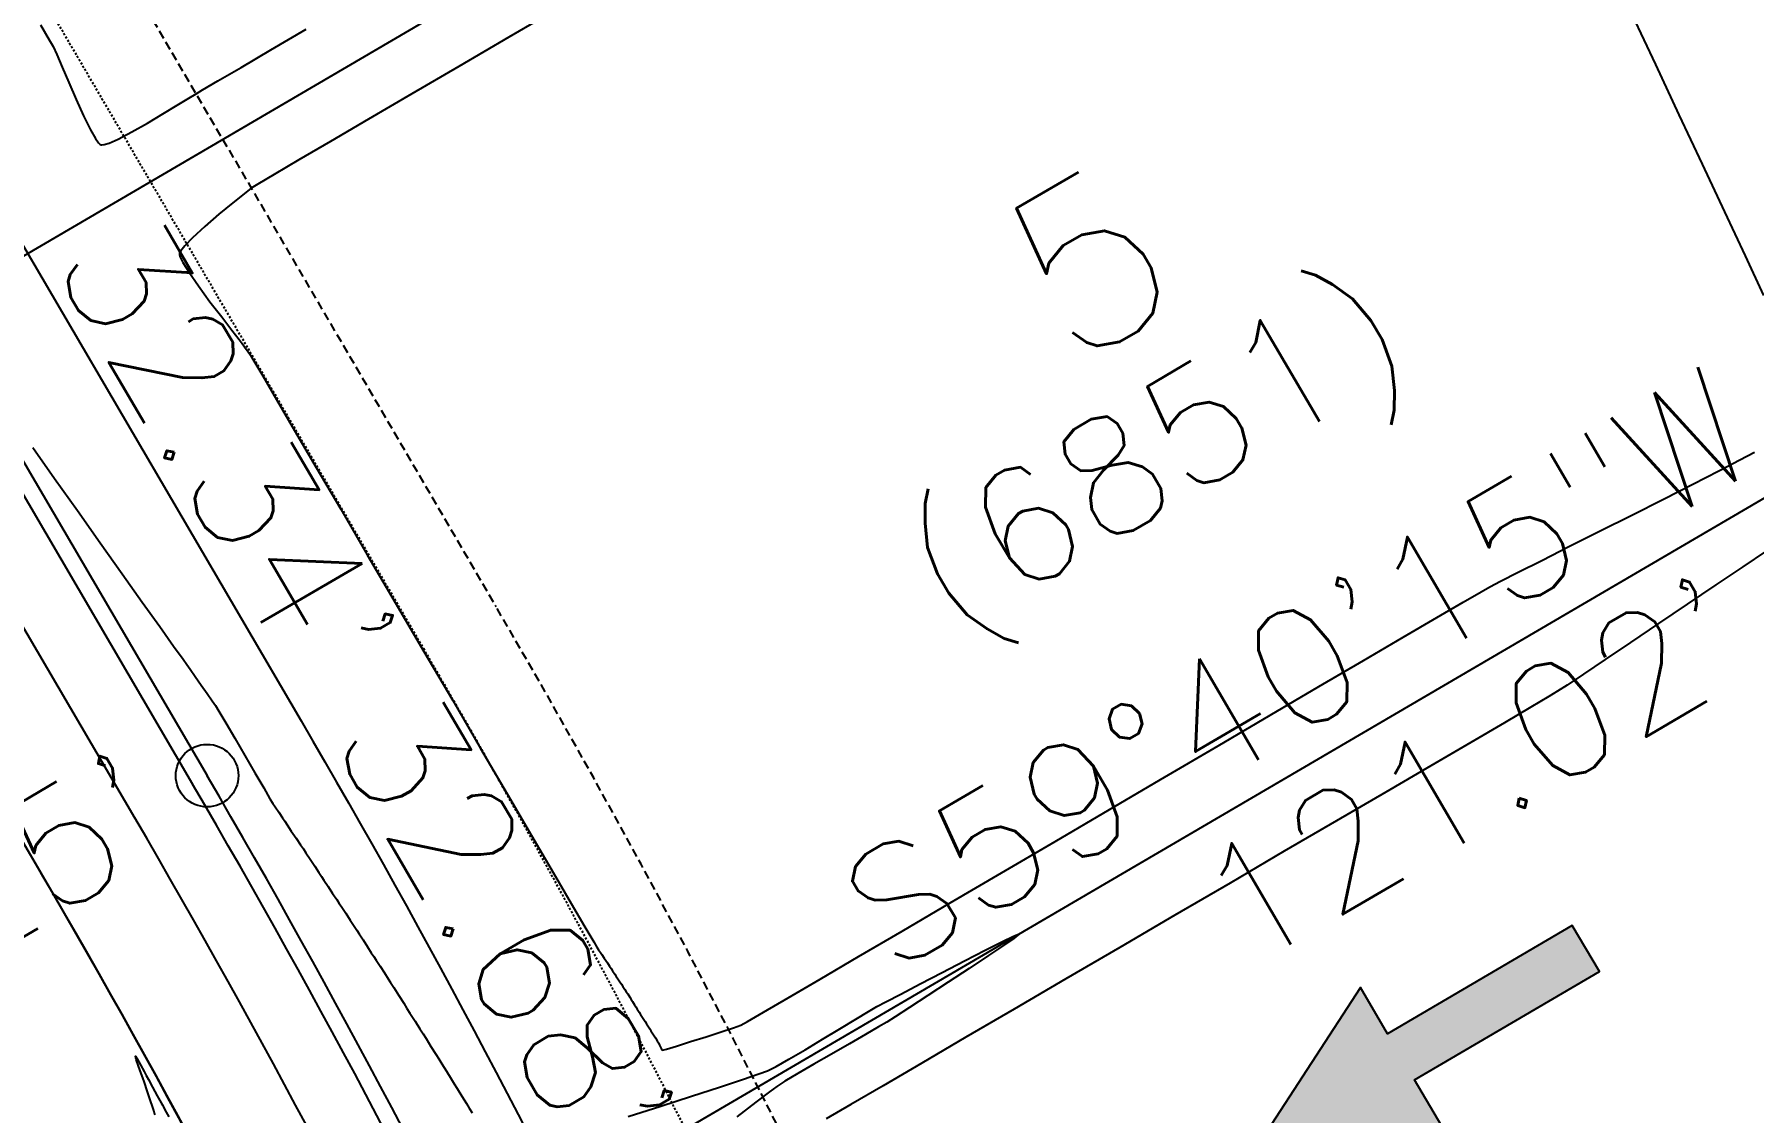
# Model space of a CAD drawing. Header units: feet. Extents: x 23 to 2149517, y -26 to 355304.
# Drawn here: x 2137437.8 to 2137540.5, y 340847.4 to 340911.8 of the extents above; entities that cross this region are included whole.
import ezdxf

# ---------------------------------------------------------------- set-up
doc = ezdxf.new("R2010")
doc.units = ezdxf.units.FT
doc.header["$MEASUREMENT"] = 0
for name, pattern in [('xhpc023-pt$0$CL', [0.7, 0.5, -0.05, 0.1, -0.05]), ('xhpc023-pt$0$DASHED', [0.75, 0.5, -0.25]), ('xhpc023-pt$0$HIDDEN2', [0.1875, 0.125, -0.0625])]:
    doc.linetypes.add(name, pattern=pattern)
for name, color, linetype in [('A-EC-CURLEX-MATTING', 6, 'Continuous'), ('A-EC-FLOW-ARROWS', 252, 'Continuous'), ('C-TOPO-MINR-N', 2, 'Continuous'), ('xhpc023-pav$0$A-PV-BC', 2, 'Continuous'), ('xhpc023-pav$0$A-SW-N', 6, 'Continuous'), ('xhpc023-pt$0$A-ADDRESS-N', 6, 'Continuous'), ('xhpc023-pt$0$A-BLDG-SETBACK', 2, 'xhpc023-pt$0$DASHED'), ('xhpc023-pt$0$V-ESMT-UTIL-N', 2, 'xhpc023-pt$0$HIDDEN2'), ('xhpc023-pt$0$V-LOT-NO', 6, 'Continuous'), ('xhpc023-pt$0$V-PROP-CORN-TEXT-N', 2, 'Continuous'), ('xhpc023-pt$0$V-PROP-RWAY-N', 7, 'Continuous'), ('xhpc023-pt$0$V-PROP-SUBD-N', 7, 'Continuous'), ('xhpc023-pt$0$V-RWAY-CNTR-N', 4, 'xhpc023-pt$0$CL'), ('xhpc023-pt$0$V-RWAY-CNTR-TEXT-N', 2, 'Continuous'), ('xhpc023-pt$0$V-SUBD-TEXT-N', 2, 'Continuous')]:
    doc.layers.add(name, color=color, linetype=linetype)
doc.styles.add('xhpc023-pt$0$L100', font='simplex', dxfattribs={"height": 10})
doc.styles.add('xhpc023-pt$0$L70', font='simplex.shx', dxfattribs={"height": 7})

# ---------------------------------------------------------------- blocks, each defined once
blk = doc.blocks.new('xhpc023-pav')
at = {"layer": 'xhpc023-pav$0$A-PV-BC'}
blk.add_line((2137390.84, 340942.69), (2137438.22, 340861.69), dxfattribs=at)
for radius, start in [(513.5, 10.3863), (486.5, 9.3087)]:
    blk.add_arc((2136995, 340602.39), radius, start, 30.3291, dxfattribs=at)
at = {"layer": 'xhpc023-pav$0$A-SW-N'}
blk.add_line((2137397.92, 340951.37), (2137447.28, 340866.99), dxfattribs=at)
at = {"layer": 'xhpc023-pav$0$A-SW-N', "flags": 128}
blk.add_lwpolyline([(2137393.63, 340950.78), (2137443.83, 340864.97)], dxfattribs=at)
at = {"layer": 'xhpc023-pav$0$A-SW-N'}
for radius in [524, 520]:
    blk.add_arc((2136995, 340602.39), radius, 10.5508, 30.3291, dxfattribs=at)
blk = doc.blocks.new('xhpc023-pt')
at = {"layer": 'xhpc023-pt$0$A-BLDG-SETBACK'}
blk.add_line((2137418.78, 340957.3), (2137465.41, 340877.6), dxfattribs=at)
blk.add_arc((2136995, 340602.39), 545, 10.5508, 30.3291, dxfattribs=at)
at = {"layer": 'xhpc023-pt$0$V-ESMT-UTIL-N'}
blk.add_line((2137414.47, 340954.77), (2137461.09, 340875.07), dxfattribs=at)
blk.add_arc((2136995, 340602.39), 540, 10.5508, 30.3291, dxfattribs=at)
at = {"layer": 'xhpc023-pt$0$V-PROP-CORN-TEXT-N'}
blk.add_circle((2137448.15, 340867.5), 1.87, dxfattribs=at)
at = {"layer": 'xhpc023-pt$0$V-PROP-RWAY-N'}
blk.add_line((2137398.99, 340951.51), (2137448.15, 340867.5), dxfattribs=at)
blk.add_arc((2136995, 340602.39), 525, 10.5508, 30.3291, dxfattribs=at)
at = {"layer": 'xhpc023-pt$0$V-PROP-SUBD-N'}
for p, q in [((2137535.39, 340956.01), (2137431.82, 340895.41)), ((2137568.22, 340899.9), (2137463.76, 340838.79))]:
    blk.add_line(p, q, dxfattribs=at)
at = {"layer": 'xhpc023-pt$0$V-RWAY-CNTR-N'}
blk.add_arc((2136995, 340602.39), 500, 9.7762, 30.3291, dxfattribs=at)
at = {"layer": 'xhpc023-pt$0$V-RWAY-CNTR-TEXT-N'}
for points in [[(2137399.69, 340851.31, 0, 4.17, 0), (2137410.48, 340857.62, 0, 0, 0), (2137442.85, 340876.56, 0, 0, 0)], [(2137442.85, 340876.56, 0, 4.17, 0), (2137432.06, 340870.25, 0, 0, 0), (2137410.48, 340857.62, 0, 0, 0)]]:
    blk.add_lwpolyline(points, format="xyseb", dxfattribs=at)
at = {"layer": 'xhpc023-pt$0$A-ADDRESS-N', "insert": (2137505.4, 340885.97), "char_height": 7, "width": 77.1852, "attachment_point": 5, "rotation": 30.3291, "style": 'xhpc023-pt$0$L70'}
blk.add_mtext('(6851)', dxfattribs=at)
at = {"layer": 'xhpc023-pt$0$V-LOT-NO', "insert": (2137500.88, 340898.16, 573.41), "char_height": 10, "width": 34.0116, "attachment_point": 5, "rotation": 30.3291, "style": 'xhpc023-pt$0$L100'}
blk.add_mtext('5', dxfattribs=at)
at = {"layer": 'xhpc023-pt$0$V-RWAY-CNTR-TEXT-N', "insert": (2137440.11, 340859.59), "char_height": 7, "attachment_point": 8, "rotation": 30.4075, "style": 'xhpc023-pt$0$L70'}
blk.add_mtext("25'", dxfattribs=at)
at = {"layer": 'xhpc023-pt$0$V-SUBD-TEXT-N', "char_height": 7, "style": 'xhpc023-pt$0$L70'}
for s, insert, attachment_point, rotation in [("32.34'", (2137446.37, 340885.19), 8, 300.3291), ('S59°40\'15"W', (2137515.11, 340870.86), 8, 30.3291), ("121.02'", (2137522.05, 340870.87), 2, 30.3291), ("32.68'", (2137463.03, 340856.71), 8, 300.3291)]:
    blk.add_mtext(s, dxfattribs=dict(at, insert=insert, attachment_point=attachment_point, rotation=rotation))
blk = doc.blocks.new('ARROW')
blk.add_hatch(color=256).paths.add_polyline_path([(0, 0), (12, 6), (12, 2), (28, 2), (28, -2), (12, -2), (12, -6)])
blk.add_lwpolyline([(0, 0), (12, 6), (12, 2), (28, 2), (28, -2), (12, -2), (12, -6), (0, 0)])

msp = doc.modelspace()

# ---------------------------------------------------------------- block references
at = {"layer": 'A-EC-CURLEX-MATTING'}
msp.add_blockref('xhpc023-pt', (0, 0), dxfattribs=at)

# ---------------------------------------------------------------- next in the draw order: hatches: boundary and pattern name
h = msp.add_hatch(dxfattribs=at)
h.set_pattern_fill('SQUARE', color=256, scale=60)
h.set_pattern_definition([(0, (-6.905, -4.04), (0, 7.5), [7.5, -7.5]), (90, (-6.905, -4.04), (-7.5, 5e-16), [7.5, -7.5])])
edge = h.paths.add_edge_path()
edge.add_arc((2138044.92, 340728.89), 582.55, 186.44584, 221.75502, ccw=False)
edge.add_arc((2136881.47, 340563.61), 593.06, 9.69591, 28.02375)
edge.add_line((2137404.99, 340842.25), (2137360.89, 340917.63))
edge.add_arc((2137447.71, 341046.59), 155.46, 211.2, 236.0487, ccw=False)
edge.add_line((2137314.74, 340966.06), (2137301.64, 340964.69))
edge.add_line((2137301.64, 340964.69), (2137293.91, 340952.91))
edge.add_line((2137293.91, 340952.91), (2137303.61, 340937.49))
edge.add_line((2137303.61, 340937.49), (2137345.99, 340840.89))
edge.add_line((2137345.99, 340840.89), (2137331.35, 340808.34))
edge.add_line((2137331.35, 340808.34), (2137355.48, 340807.85))
edge.add_line((2137355.48, 340807.85), (2137372.7, 340756.32))
edge.add_line((2137372.7, 340756.32), (2137351.03, 340683.38))
edge.add_line((2137351.03, 340683.38), (2137357.98, 340661.33))
edge.add_line((2137357.98, 340661.33), (2137454.6, 340604.08))
edge.add_line((2137454.6, 340604.08), (2137415.55, 340530.51))
edge.add_line((2137415.55, 340530.51), (2137390.5, 340493.75))
edge.add_line((2137390.5, 340493.75), (2137422.03, 340493.4))
edge.add_line((2137422.03, 340493.4), (2137396.26, 340470.45))
edge.add_line((2137396.26, 340470.45), (2137454.81, 340441.95))
edge.add_line((2137454.81, 340441.95), (2137478.72, 340421.22))
edge.add_line((2137478.72, 340421.22), (2137537.81, 340413.16))
edge.add_line((2137537.81, 340413.16), (2137543.89, 340415.23))
edge.add_line((2137543.89, 340415.23), (2137550, 340414.64))
edge.add_line((2137550, 340414.64), (2137577.55, 340364.92))
edge.add_line((2137577.55, 340364.92), (2137601.62, 340330.66))
edge.add_line((2137601.62, 340330.66), (2137610.34, 340340.94))

# ---------------------------------------------------------------- next in the draw order: linework, layer by layer
for points in [[(2137660.46, 340381.44, -0.020999), (2137590.35, 340472.58, -0.432054), (2137598.5, 340508.07), (2137827.01, 340641.75, -0.15088), (2137838.5, 340644.44, 0.784499), (2137861.31, 340715.67, -0.088743), (2137856.2, 340721.53), (2137645.8, 341081.18, -0.149441), (2137643.1, 341092.55, 0.824303), (2137569.98, 341111.7, -0.149441), (2137562.05, 341103.1), (2137394.11, 341004.84, -0.149441), (2137382.73, 341002.15, 0.824289), (2137363.58, 340929.03, -0.14935), (2137372.18, 340921.1), (2137414.92, 340848.06, -0.100424), (2137477.46, 340664.97, 0.039884), (2137497.71, 340569.37, 1.206369)], [(2137825.01, 340671.87, 0.414214), (2137833.97, 340706.07), (2137615.32, 341079.81, 0.414214), (2137587.95, 341086.97), (2137395.42, 340974.33, 0.413395), (2137388.31, 340947), (2137438.22, 340861.69, -0.086514), (2137499.82, 340696.41, 0.043454), (2137527.06, 340598.38, 0.028283), (2137550.33, 340536.9, 0.447083), (2137578.7, 340527.77), (2137825.01, 340671.87)]]:
    msp.add_lwpolyline(points, format="xyb", dxfattribs=at)
msp.add_lwpolyline([(2137823.09, 340682.91, -0.002722), (2137826.88, 340697.39), (2137613.59, 341078.8, 0.414214), (2137599.91, 341082.38), (2137407.39, 340969.75, 0.413052), (2137403.85, 340956.09), (2137453.76, 340870.78, -0.086514), (2137516.55, 340702.29, 0.043568), (2137543.42, 340605.67, 0.028398), (2137566.37, 340545, 0.447083), (2137580.56, 340540.44)], format="xyb", close=True, dxfattribs=at)
at = {"layer": 'C-TOPO-MINR-N', "color": 2, "linetype": 'Continuous', "lineweight": -3}
for points, elevation in [([(2137469.27, 340913.41), (2137466.18, 340911.61), (2137463.19, 340909.87), (2137460.38, 340908.23), (2137457.8, 340906.72), (2137455.53, 340905.39), (2137453.63, 340904.28), (2137452.16, 340903.42), (2137451.19, 340902.84), (2137450.79, 340902.59), (2137450.36, 340902.26), (2137449.68, 340901.71), (2137448.86, 340901.04), (2137448.02, 340900.31), (2137447.27, 340899.62), (2137446.81, 340899.14), (2137446.59, 340898.86), (2137446.51, 340898.72), (2137446.5, 340898.66), (2137446.5, 340898.61), (2137446.55, 340898.47), (2137446.7, 340898.16), (2137447.05, 340897.6), (2137447.64, 340896.75), (2137448.32, 340895.81), (2137449.02, 340894.9), (2137449.62, 340894.12), (2137450.06, 340893.56), (2137450.25, 340893.32), (2137450.39, 340893.12), (2137450.6, 340892.82), (2137450.75, 340892.61), (2137450.94, 340892.28), (2137451.47, 340891.38), (2137452.3, 340889.96), (2137453.38, 340888.12), (2137454.67, 340885.91), (2137456.13, 340883.41), (2137457.72, 340880.7), (2137459.39, 340877.84), (2137461.1, 340874.91), (2137462.82, 340871.98), (2137464.49, 340869.12), (2137466.07, 340866.41), (2137467.53, 340863.92), (2137468.82, 340861.72), (2137469.9, 340859.87), (2137470.72, 340858.47), (2137471.25, 340857.57), (2137471.44, 340857.25), (2137471.54, 340857.09), (2137471.65, 340856.94), (2137471.73, 340856.81), (2137471.87, 340856.6), (2137471.97, 340856.45), (2137472.06, 340856.32), (2137472.19, 340856.11), (2137472.28, 340855.98), (2137472.37, 340855.84), (2137472.5, 340855.64), (2137472.59, 340855.51), (2137472.68, 340855.37), (2137472.81, 340855.18), (2137472.9, 340855.04), (2137472.98, 340854.91), (2137473.11, 340854.72), (2137473.19, 340854.59), (2137473.28, 340854.46), (2137473.4, 340854.26), (2137473.48, 340854.13), (2137473.57, 340854), (2137473.69, 340853.81), (2137473.77, 340853.69), (2137473.85, 340853.56), (2137473.97, 340853.37), (2137474.05, 340853.24), (2137474.13, 340853.12), (2137474.24, 340852.93), (2137474.32, 340852.81), (2137474.4, 340852.68), (2137474.51, 340852.5), (2137474.59, 340852.38), (2137474.66, 340852.25), (2137474.78, 340852.07), (2137474.85, 340851.95), (2137474.93, 340851.83), (2137475.03, 340851.65), (2137475.11, 340851.53), (2137475.18, 340851.4), (2137475.28, 340851.21), (2137475.36, 340851.11), (2137475.6, 340851.17), (2137476.2, 340851.35), (2137477.03, 340851.61), (2137477.96, 340851.9), (2137478.86, 340852.19), (2137479.59, 340852.43), (2137480.03, 340852.6), (2137480.43, 340852.82), (2137481.39, 340853.38), (2137482.86, 340854.23), (2137484.77, 340855.35), (2137487.06, 340856.69), (2137489.68, 340858.22), (2137492.55, 340859.9), (2137495.61, 340861.7), (2137498.81, 340863.57), (2137502.07, 340865.48), (2137505.34, 340867.4), (2137508.56, 340869.29), (2137511.65, 340871.11), (2137514.57, 340872.82), (2137517.24, 340874.38), (2137519.61, 340875.77), (2137521.61, 340876.94), (2137523.18, 340877.86), (2137524.26, 340878.48), (2137524.78, 340878.78), (2137525.41, 340879.11), (2137526.47, 340879.65), (2137527.88, 340880.36), (2137529.55, 340881.2), (2137531.37, 340882.12), (2137533.27, 340883.07), (2137535.15, 340884.02), (2137536.91, 340884.91), (2137538.47, 340885.71), (2137539.72, 340886.36), (2137540.59, 340886.82)], 573), ([(2137541.16, 340896.19), (2137540.05, 340898.55), (2137538.82, 340901.19), (2137537.49, 340904.02), (2137536.1, 340906.98), (2137534.69, 340909.98), (2137533.31, 340912.93)], 573), ([(2137438.19, 340912.36), (2137438.72, 340911.45), (2137438.95, 340911.05), (2137439.17, 340910.58), (2137439.49, 340909.83), (2137439.89, 340908.91), (2137440.33, 340907.9), (2137440.77, 340906.92), (2137441.19, 340906.07), (2137441.48, 340905.56), (2137441.67, 340905.31), (2137441.77, 340905.21), (2137441.82, 340905.19), (2137441.87, 340905.18), (2137442, 340905.2), (2137442.3, 340905.29), (2137442.84, 340905.53), (2137443.66, 340905.96), (2137444.58, 340906.48), (2137445.51, 340907.04), (2137446.36, 340907.55), (2137447.05, 340907.97), (2137447.49, 340908.23), (2137447.88, 340908.46), (2137448.8, 340909), (2137450.18, 340909.8), (2137451.95, 340910.85), (2137454.06, 340912.09)], 573), ([(2137437.74, 340887.1), (2137439.04, 340885.26), (2137440.4, 340883.34), (2137441.76, 340881.41), (2137443.07, 340879.56), (2137444.28, 340877.87), (2137445.32, 340876.4), (2137446.15, 340875.24), (2137446.71, 340874.46), (2137446.94, 340874.13), (2137447.13, 340873.86), (2137447.43, 340873.43), (2137447.8, 340872.91), (2137448.16, 340872.4), (2137448.46, 340871.96), (2137448.65, 340871.69), (2137448.85, 340871.35), (2137449.26, 340870.66), (2137449.8, 340869.73), (2137450.4, 340868.7), (2137451, 340867.67), (2137451.53, 340866.77), (2137451.9, 340866.12), (2137452.07, 340865.84), (2137452.21, 340865.64), (2137452.43, 340865.31), (2137452.65, 340864.98), (2137452.79, 340864.78), (2137452.93, 340864.57), (2137453.18, 340864.19), (2137453.47, 340863.76), (2137453.73, 340863.36), (2137453.9, 340863.12), (2137454.05, 340862.89), (2137454.3, 340862.51), (2137454.58, 340862.09), (2137454.83, 340861.72), (2137454.98, 340861.48), (2137455.13, 340861.25), (2137455.38, 340860.88), (2137455.65, 340860.47), (2137455.89, 340860.1), (2137456.04, 340859.87), (2137456.19, 340859.64), (2137456.43, 340859.28), (2137456.7, 340858.86), (2137456.94, 340858.5), (2137457.09, 340858.27), (2137457.23, 340858.05), (2137457.47, 340857.69), (2137457.73, 340857.28), (2137457.96, 340856.92), (2137458.11, 340856.7), (2137458.25, 340856.47), (2137458.48, 340856.12), (2137458.74, 340855.72), (2137458.96, 340855.36), (2137459.11, 340855.14), (2137459.3, 340854.84), (2137459.6, 340854.37), (2137459.9, 340853.9), (2137460.09, 340853.6), (2137460.27, 340853.31), (2137460.57, 340852.84), (2137460.86, 340852.37), (2137461.05, 340852.08), (2137461.23, 340851.79), (2137461.52, 340851.33), (2137461.81, 340850.87), (2137461.99, 340850.58), (2137462.17, 340850.29), (2137462.45, 340849.84), (2137462.73, 340849.38), (2137462.91, 340849.09), (2137463.08, 340848.81), (2137463.36, 340848.36), (2137463.64, 340847.91), (2137463.81, 340847.63), (2137463.98, 340847.35)], 572), ([(2137541.32, 340880.92), (2137539.9, 340879.98), (2137538.29, 340878.9), (2137536.58, 340877.75), (2137534.85, 340876.58), (2137533.18, 340875.46), (2137531.67, 340874.43), (2137530.38, 340873.57), (2137529.4, 340872.91), (2137528.82, 340872.54), (2137528.3, 340872.23), (2137527.23, 340871.59), (2137525.65, 340870.66), (2137523.64, 340869.49), (2137521.25, 340868.09), (2137518.56, 340866.52), (2137515.62, 340864.8), (2137512.5, 340862.98), (2137509.26, 340861.08), (2137505.96, 340859.16), (2137502.67, 340857.24), (2137499.45, 340855.36), (2137496.36, 340853.56), (2137493.47, 340851.87), (2137490.84, 340850.33), (2137488.53, 340848.98), (2137486.61, 340847.85), (2137485.13, 340846.99)], 573), ([(2137473.31, 340847.13), (2137475.25, 340847.75), (2137477.09, 340848.35), (2137478.76, 340848.89), (2137480.13, 340849.35), (2137481.12, 340849.68), (2137481.63, 340849.87), (2137482.14, 340850.13), (2137482.91, 340850.57), (2137483.87, 340851.13), (2137484.91, 340851.76), (2137485.95, 340852.38), (2137486.9, 340852.95), (2137487.67, 340853.41), (2137488.17, 340853.7), (2137488.69, 340853.98), (2137489.59, 340854.45), (2137490.75, 340855.06), (2137492.06, 340855.74), (2137493.39, 340856.43), (2137494.63, 340857.07), (2137495.67, 340857.59), (2137496.28, 340857.89), (2137496.56, 340858.01), (2137496.65, 340858.04), (2137496.67, 340858.04), (2137496.66, 340858.03), (2137496.59, 340857.97), (2137496.34, 340857.78), (2137495.79, 340857.4), (2137494.84, 340856.75), (2137493.68, 340855.98), (2137492.43, 340855.16), (2137491.2, 340854.36), (2137490.11, 340853.65), (2137489.26, 340853.1), (2137488.76, 340852.78), (2137488.26, 340852.49), (2137487.48, 340852.04), (2137486.52, 340851.48), (2137485.46, 340850.87), (2137484.4, 340850.26), (2137483.44, 340849.7), (2137482.66, 340849.24), (2137482.18, 340848.93), (2137481.75, 340848.62), (2137480.93, 340847.99), (2137479.8, 340847.11)], 572), ([(2137445.05, 340847.23), (2137444.99, 340847.4), (2137444.96, 340847.5), (2137444.9, 340847.68), (2137444.75, 340848.13), (2137444.57, 340848.68), (2137444.4, 340849.17), (2137444.31, 340849.44), (2137444.22, 340849.71), (2137444.06, 340850.15), (2137443.92, 340850.55), (2137443.88, 340850.74), (2137443.98, 340850.59), (2137444.18, 340850.23), (2137444.38, 340849.83), (2137444.51, 340849.59), (2137444.65, 340849.34), (2137444.89, 340848.89), (2137445.17, 340848.38), (2137445.4, 340847.96), (2137445.5, 340847.79), (2137445.54, 340847.72), (2137445.63, 340847.54), (2137445.87, 340847.11)], 571)]:
    msp.add_lwpolyline(points, dxfattribs=dict(at, elevation=elevation))

# ---------------------------------------------------------------- next in the draw order: block references
msp.add_blockref('xhpc023-pav', (0, 0))
at = {"layer": 'A-EC-FLOW-ARROWS', "xscale": -0.7999999999999997, "yscale": 0.8, "zscale": 0.8, "rotation": 210.4093834369042}
msp.add_blockref('ARROW', (2137511.2, 340845.84), dxfattribs=at)

doc.saveas('drawing.dxf')
